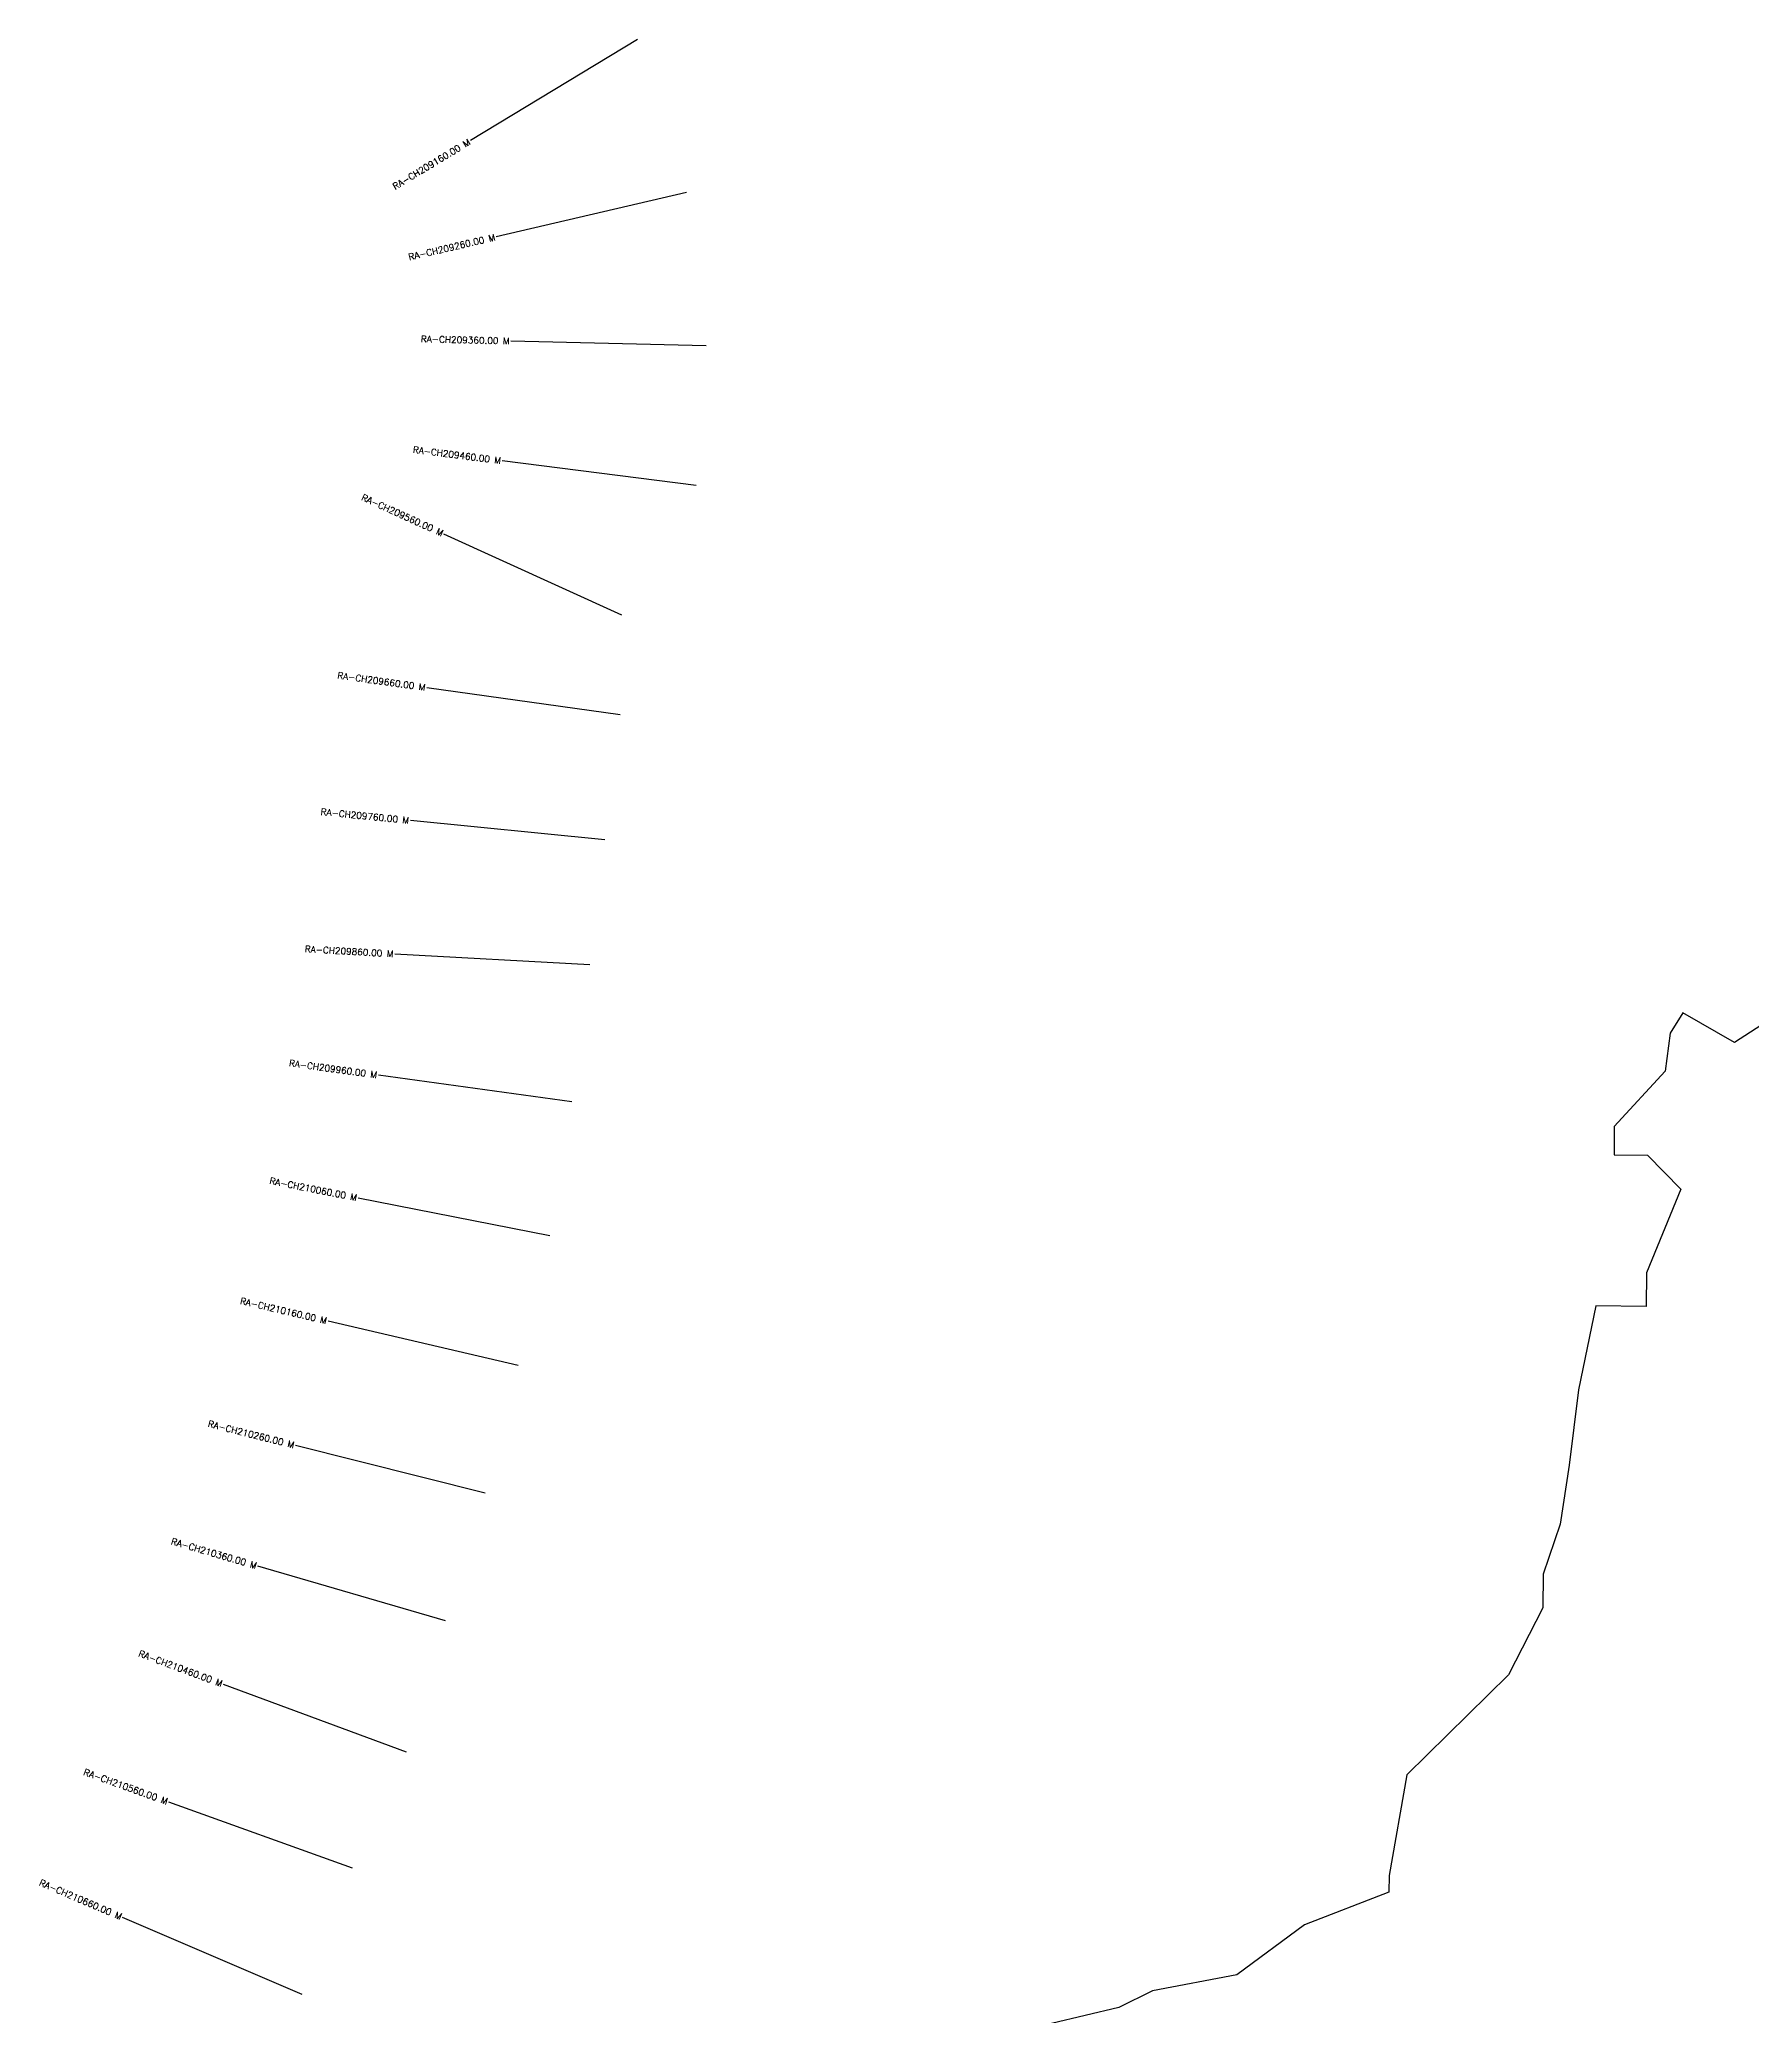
# Model space of a CAD drawing. Header units: metres. Extents: x 274532 to 277333, y 2072752 to 2075588.
# Drawn here: x 274628 to 275943, y 2074070 to 2075588 of the extents above; entities that cross this region are included whole.
import ezdxf
from ezdxf.enums import TextEntityAlignment as Align

# ---------------------------------------------------------------- set-up
doc = ezdxf.new("R2010")
doc.units = ezdxf.units.M
doc.header["$MEASUREMENT"] = 0
for name, color, linetype in [('CS', 134, 'Continuous'), ('CSMark', 6, 'Continuous'), ('VILLAGE BOUNDRY', 10, 'Continuous')]:
    doc.layers.add(name, color=color, linetype=linetype)
doc.styles.get("Standard").update_dxf_attribs({"font": 'simplex.shx'})

msp = doc.modelspace()

# ---------------------------------------------------------------- linework, layer by layer
at = {"layer": 'CS'}
for p, q in [((275087, 2075587.9), (274958.7, 2075510.3)), ((275124.5, 2075470.5), (274978.4, 2075436.5)), ((275139.7, 2075352.8), (274989.7, 2075356.4)), ((275131.9, 2075245.5), (274983.1, 2075264.4)), ((275074.8, 2075145.9), (274938.3, 2075208.1)), ((275073.6, 2075069.3), (274925, 2075090.1)), ((275061.7, 2074973.3), (274912.5, 2074988.1)), ((275050.3, 2074877.2), (274900.5, 2074885.6)), ((275036.5, 2074772.2), (274887.9, 2074792.6)), ((275019.5, 2074669.2), (274872.3, 2074698.2)), ((274995.3, 2074569.5), (274849.3, 2074603.7)), ((274969.8, 2074471.6), (274824.3, 2074508.2)), ((274939.4, 2074373.4), (274795.4, 2074415.4)), ((274909.6, 2074272.5), (274768.9, 2074324.6)), ((274868.1, 2074183.5), (274727, 2074234.3)), ((274829.4, 2074086.6), (274691.5, 2074145.6))]:
    msp.add_line(p, q, dxfattribs=at)
at = {"layer": 'VILLAGE BOUNDRY'}
msp.add_lwpolyline([(275953.9, 2074833.6), (275929.4, 2074817.6), (275889.6, 2074840.5), (275879.9, 2074824.9), (275876.1, 2074795.5), (275837, 2074753.1), (275836.8, 2074731.4), (275862.6, 2074731.2), (275888.2, 2074705.1), (275861.8, 2074640.8), (275861.6, 2074615), (275822.9, 2074615.3), (275809.4, 2074550.9), (275802.4, 2074492.9), (275795.5, 2074447.8), (275782.3, 2074409.2), (275782, 2074383.4), (275755.8, 2074332), (275677.6, 2074255.3), (275664, 2074178), (275663.9, 2074165.1), (275599.2, 2074139.9), (275547.2, 2074101.6), (275482.5, 2074089.3), (275456.6, 2074076.6), (275404.9, 2074064.2)], dxfattribs=at)

# ---------------------------------------------------------------- texts
at = {"layer": 'CSMark'}
for s, rotation, p in [('RA-CH209160.00 M', 31.1612, (274957.8, 2075509.8)), ('RA-CH209260.00 M', 13.1104, (274977.5, 2075436.2)), ('RA-CH209360.00 M', 358.6352, (274988.7, 2075356.4)), ('RA-CH209460.00 M', 352.7629, (274982.1, 2075264.5)), ('RA-CH209560.00 M', 335.5187, (274937.4, 2075208.5)), ('RA-CH209660.00 M', 352.0008, (274924, 2075090.3)), ('RA-CH209760.00 M', 354.3403, (274911.5, 2074988.2)), ('RA-CH209860.00 M', 356.7668, (274899.5, 2074885.7)), ('RA-CH209960.00 M', 352.1939, (274886.9, 2074792.7)), ('RA-CH210060.00 M', 348.8424, (274871.4, 2074698.4)), ('RA-CH210160.00 M', 346.8539, (274848.3, 2074603.9)), ('RA-CH210260.00 M', 345.9029, (274823.3, 2074508.4)), ('RA-CH210360.00 M', 343.7342, (274794.4, 2074415.7)), ('RA-CH210460.00 M', 339.6536, (274768, 2074325)), ('RA-CH210560.00 M', 340.2151, (274726, 2074234.6)), ('RA-CH210660.00 M', 336.8339, (274690.6, 2074146))]:
    msp.add_text(s, height=5, rotation=rotation, dxfattribs=at).set_placement(p, align=Align.MIDDLE_RIGHT)

doc.saveas('drawing.dxf')
